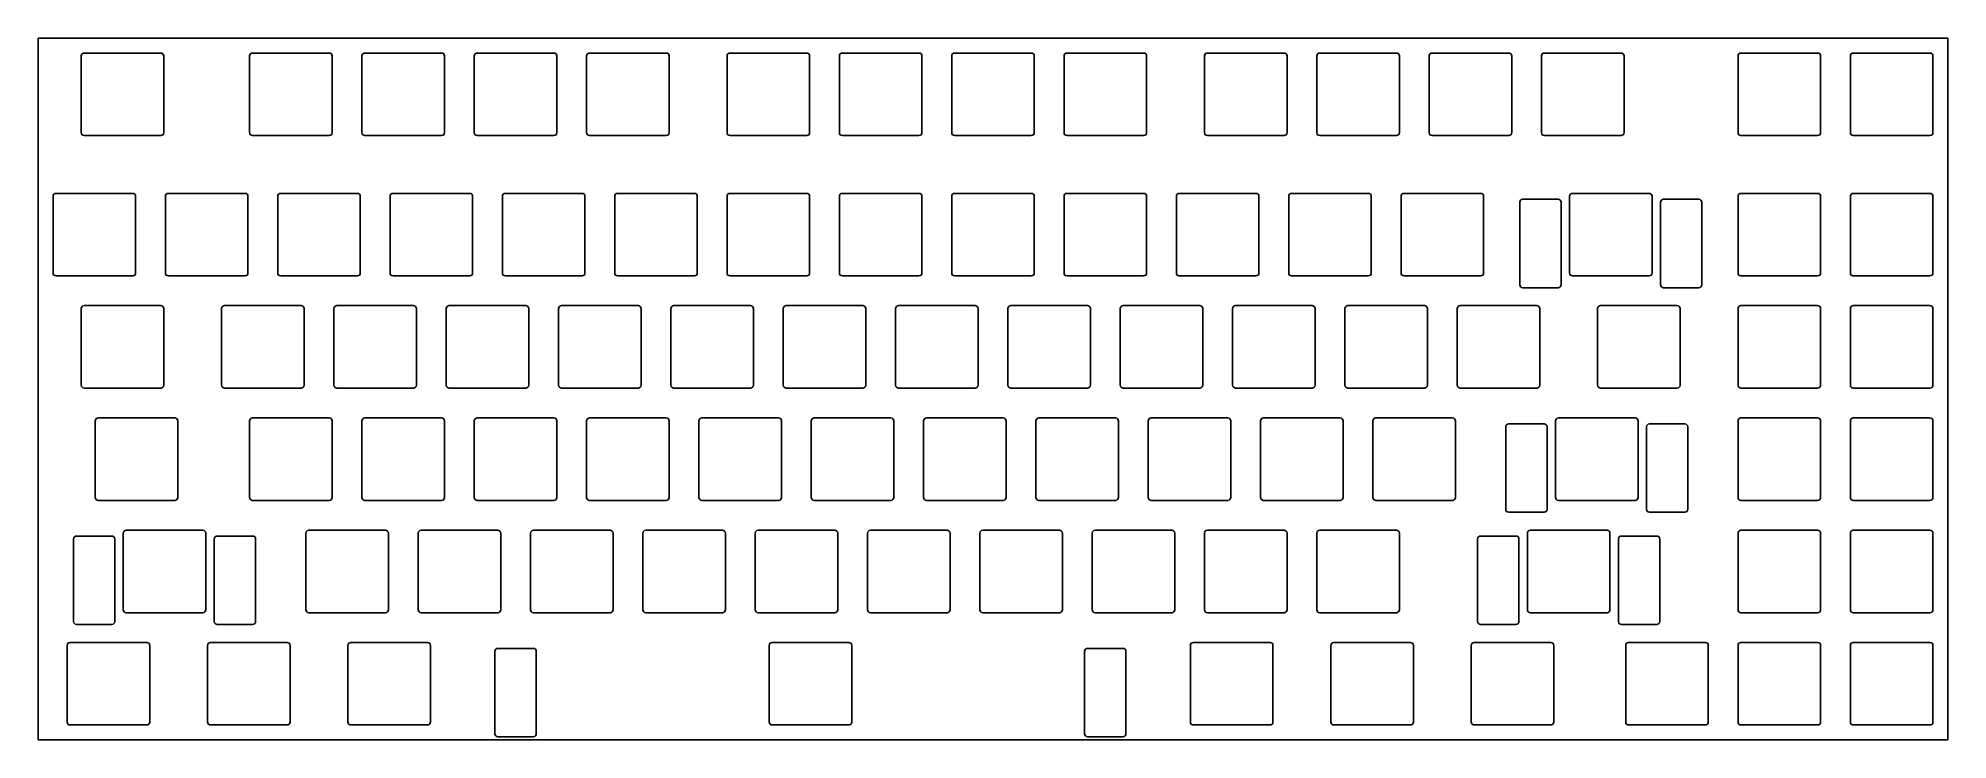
# Model space of a CAD drawing. Header units: millimetres. Extents: x 0 to 324, y -119 to 0.
import ezdxf

# ---------------------------------------------------------------- set-up
doc = ezdxf.new("R2010")
doc.units = ezdxf.units.MM

msp = doc.modelspace()

# ---------------------------------------------------------------- linework, layer by layer
for p, q in [((0, 0), (323.85, 0)), ((0, -119.0625), (0, 0)), ((323.85, -119.0625), (323.85, 0)), ((7.2875, -3.025), (7.2875, -16.025)), ((7.7875, -2.525), (20.7875, -2.525)), ((21.2875, -3.025), (21.2875, -16.025)), ((35.8625, -3.025), (35.8625, -16.025)), ((36.3625, -2.525), (49.3625, -2.525)), ((49.8625, -3.025), (49.8625, -16.025)), ((54.9125, -3.025), (54.9125, -16.025)), ((55.4125, -2.525), (68.4125, -2.525)), ((68.9125, -3.025), (68.9125, -16.025)), ((73.9625, -3.025), (73.9625, -16.025)), ((74.4625, -2.525), (87.4625, -2.525)), ((87.9625, -3.025), (87.9625, -16.025)), ((93.0125, -3.025), (93.0125, -16.025)), ((93.5125, -2.525), (106.5125, -2.525)), ((107.0125, -3.025), (107.0125, -16.025)), ((116.825, -3.025), (116.825, -16.025)), ((117.325, -2.525), (130.325, -2.525)), ((130.825, -3.025), (130.825, -16.025)), ((135.875, -3.025), (135.875, -16.025)), ((136.375, -2.525), (149.375, -2.525)), ((149.875, -3.025), (149.875, -16.025)), ((154.925, -3.025), (154.925, -16.025)), ((155.425, -2.525), (168.425, -2.525)), ((168.925, -3.025), (168.925, -16.025)), ((173.975, -3.025), (173.975, -16.025)), ((174.475, -2.525), (187.475, -2.525)), ((187.975, -3.025), (187.975, -16.025)), ((197.7875, -3.025), (197.7875, -16.025)), ((198.2875, -2.525), (211.2875, -2.525)), ((211.7875, -3.025), (211.7875, -16.025)), ((216.8375, -3.025), (216.8375, -16.025)), ((217.3375, -2.525), (230.3375, -2.525)), ((230.8375, -3.025), (230.8375, -16.025)), ((235.8875, -3.025), (235.8875, -16.025)), ((236.3875, -2.525), (249.3875, -2.525)), ((249.8875, -3.025), (249.8875, -16.025)), ((254.9375, -3.025), (254.9375, -16.025)), ((255.4375, -2.525), (268.4375, -2.525)), ((268.9375, -3.025), (268.9375, -16.025)), ((288.275, -3.025), (288.275, -16.025)), ((288.775, -2.525), (301.775, -2.525)), ((302.275, -3.025), (302.275, -16.025)), ((307.325, -3.025), (307.325, -16.025)), ((307.825, -2.525), (320.825, -2.525)), ((321.325, -3.025), (321.325, -16.025)), ((7.7875, -16.525), (20.7875, -16.525)), ((36.3625, -16.525), (49.3625, -16.525)), ((55.4125, -16.525), (68.4125, -16.525)), ((74.4625, -16.525), (87.4625, -16.525)), ((93.5125, -16.525), (106.5125, -16.525)), ((117.325, -16.525), (130.325, -16.525)), ((136.375, -16.525), (149.375, -16.525)), ((155.425, -16.525), (168.425, -16.525)), ((174.475, -16.525), (187.475, -16.525)), ((198.2875, -16.525), (211.2875, -16.525)), ((217.3375, -16.525), (230.3375, -16.525)), ((236.3875, -16.525), (249.3875, -16.525)), ((255.4375, -16.525), (268.4375, -16.525)), ((288.775, -16.525), (301.775, -16.525)), ((307.825, -16.525), (320.825, -16.525)), ((2.525, -26.8375), (2.525, -39.8375)), ((3.025, -26.3375), (16.025, -26.3375)), ((16.525, -26.8375), (16.525, -39.8375)), ((21.575, -26.8375), (21.575, -39.8375)), ((22.075, -26.3375), (35.075, -26.3375)), ((35.575, -26.8375), (35.575, -39.8375)), ((40.625, -26.8375), (40.625, -39.8375)), ((41.125, -26.3375), (54.125, -26.3375)), ((54.625, -26.8375), (54.625, -39.8375)), ((59.675, -26.8375), (59.675, -39.8375)), ((60.175, -26.3375), (73.175, -26.3375)), ((73.675, -26.8375), (73.675, -39.8375)), ((78.725, -26.8375), (78.725, -39.8375)), ((79.225, -26.3375), (92.225, -26.3375)), ((92.725, -26.8375), (92.725, -39.8375)), ((97.775, -26.8375), (97.775, -39.8375)), ((98.275, -26.3375), (111.275, -26.3375)), ((111.775, -26.8375), (111.775, -39.8375)), ((116.825, -26.8375), (116.825, -39.8375)), ((117.325, -26.3375), (130.325, -26.3375)), ((130.825, -26.8375), (130.825, -39.8375)), ((135.875, -26.8375), (135.875, -39.8375)), ((136.375, -26.3375), (149.375, -26.3375)), ((149.875, -26.8375), (149.875, -39.8375)), ((154.925, -26.8375), (154.925, -39.8375)), ((155.425, -26.3375), (168.425, -26.3375)), ((168.925, -26.8375), (168.925, -39.8375)), ((173.975, -26.8375), (173.975, -39.8375)), ((174.475, -26.3375), (187.475, -26.3375)), ((187.975, -26.8375), (187.975, -39.8375)), ((193.025, -26.8375), (193.025, -39.8375)), ((193.525, -26.3375), (206.525, -26.3375)), ((207.025, -26.8375), (207.025, -39.8375)), ((212.075, -26.8375), (212.075, -39.8375)), ((212.575, -26.3375), (225.575, -26.3375)), ((226.075, -26.8375), (226.075, -39.8375)), ((231.125, -26.8375), (231.125, -39.8375)), ((231.625, -26.3375), (244.625, -26.3375)), ((245.125, -26.8375), (245.125, -39.8375)), ((251.262, -27.8375), (251.262, -41.8375)), ((251.762, -27.3375), (257.762, -27.3375)), ((258.262, -27.8375), (258.262, -41.8375)), ((259.7, -26.8375), (259.7, -39.8375)), ((260.2, -26.3375), (273.2, -26.3375)), ((273.7, -26.8375), (273.7, -39.8375)), ((275.138, -27.8375), (275.138, -41.8375)), ((275.638, -27.3375), (281.638, -27.3375)), ((282.138, -27.8375), (282.138, -41.8375)), ((288.275, -26.8375), (288.275, -39.8375)), ((288.775, -26.3375), (301.775, -26.3375)), ((302.275, -26.8375), (302.275, -39.8375)), ((307.325, -26.8375), (307.325, -39.8375)), ((307.825, -26.3375), (320.825, -26.3375)), ((321.325, -26.8375), (321.325, -39.8375)), ((3.025, -40.3375), (16.025, -40.3375)), ((22.075, -40.3375), (35.075, -40.3375)), ((41.125, -40.3375), (54.125, -40.3375)), ((60.175, -40.3375), (73.175, -40.3375)), ((79.225, -40.3375), (92.225, -40.3375)), ((98.275, -40.3375), (111.275, -40.3375)), ((117.325, -40.3375), (130.325, -40.3375)), ((136.375, -40.3375), (149.375, -40.3375)), ((155.425, -40.3375), (168.425, -40.3375)), ((174.475, -40.3375), (187.475, -40.3375)), ((193.525, -40.3375), (206.525, -40.3375)), ((212.575, -40.3375), (225.575, -40.3375)), ((231.625, -40.3375), (244.625, -40.3375)), ((260.2, -40.3375), (273.2, -40.3375)), ((288.775, -40.3375), (301.775, -40.3375)), ((307.825, -40.3375), (320.825, -40.3375)), ((251.762, -42.3375), (257.762, -42.3375)), ((275.638, -42.3375), (281.638, -42.3375)), ((7.2875, -45.8875), (7.2875, -58.8875)), ((7.7875, -45.3875), (20.7875, -45.3875)), ((21.2875, -45.8875), (21.2875, -58.8875)), ((31.1, -45.8875), (31.1, -58.8875)), ((31.6, -45.3875), (44.6, -45.3875)), ((45.1, -45.8875), (45.1, -58.8875)), ((50.15, -45.8875), (50.15, -58.8875)), ((50.65, -45.3875), (63.65, -45.3875)), ((64.15, -45.8875), (64.15, -58.8875)), ((69.2, -45.8875), (69.2, -58.8875)), ((69.7, -45.3875), (82.7, -45.3875)), ((83.2, -45.8875), (83.2, -58.8875)), ((88.25, -45.8875), (88.25, -58.8875)), ((88.75, -45.3875), (101.75, -45.3875)), ((102.25, -45.8875), (102.25, -58.8875)), ((107.3, -45.8875), (107.3, -58.8875)), ((107.8, -45.3875), (120.8, -45.3875)), ((121.3, -45.8875), (121.3, -58.8875)), ((126.35, -45.8875), (126.35, -58.8875)), ((126.85, -45.3875), (139.85, -45.3875)), ((140.35, -45.8875), (140.35, -58.8875)), ((145.4, -45.8875), (145.4, -58.8875)), ((145.9, -45.3875), (158.9, -45.3875)), ((159.4, -45.8875), (159.4, -58.8875)), ((164.45, -45.8875), (164.45, -58.8875)), ((164.95, -45.3875), (177.95, -45.3875)), ((178.45, -45.8875), (178.45, -58.8875)), ((183.5, -45.8875), (183.5, -58.8875)), ((184, -45.3875), (197, -45.3875)), ((197.5, -45.8875), (197.5, -58.8875)), ((202.55, -45.8875), (202.55, -58.8875)), ((203.05, -45.3875), (216.05, -45.3875)), ((216.55, -45.8875), (216.55, -58.8875)), ((221.6, -45.8875), (221.6, -58.8875)), ((222.1, -45.3875), (235.1, -45.3875)), ((235.6, -45.8875), (235.6, -58.8875)), ((240.65, -45.8875), (240.65, -58.8875)), ((241.15, -45.3875), (254.15, -45.3875)), ((254.65, -45.8875), (254.65, -58.8875)), ((264.4625, -45.8875), (264.4625, -58.8875)), ((264.9625, -45.3875), (277.9625, -45.3875)), ((278.4625, -45.8875), (278.4625, -58.8875)), ((288.275, -45.8875), (288.275, -58.8875)), ((288.775, -45.3875), (301.775, -45.3875)), ((302.275, -45.8875), (302.275, -58.8875)), ((307.325, -45.8875), (307.325, -58.8875)), ((307.825, -45.3875), (320.825, -45.3875)), ((321.325, -45.8875), (321.325, -58.8875)), ((7.7875, -59.3875), (20.7875, -59.3875)), ((31.6, -59.3875), (44.6, -59.3875)), ((50.65, -59.3875), (63.65, -59.3875)), ((69.7, -59.3875), (82.7, -59.3875)), ((88.75, -59.3875), (101.75, -59.3875)), ((107.8, -59.3875), (120.8, -59.3875)), ((126.85, -59.3875), (139.85, -59.3875)), ((145.9, -59.3875), (158.9, -59.3875)), ((164.95, -59.3875), (177.95, -59.3875)), ((184, -59.3875), (197, -59.3875)), ((203.05, -59.3875), (216.05, -59.3875)), ((222.1, -59.3875), (235.1, -59.3875)), ((241.15, -59.3875), (254.15, -59.3875)), ((264.9625, -59.3875), (277.9625, -59.3875)), ((288.775, -59.3875), (301.775, -59.3875)), ((307.825, -59.3875), (320.825, -59.3875)), ((10.16875, -64.4375), (23.16875, -64.4375)), ((36.3625, -64.4375), (49.3625, -64.4375)), ((55.4125, -64.4375), (68.4125, -64.4375)), ((74.4625, -64.4375), (87.4625, -64.4375)), ((93.5125, -64.4375), (106.5125, -64.4375)), ((112.5625, -64.4375), (125.5625, -64.4375)), ((131.6125, -64.4375), (144.6125, -64.4375)), ((150.6625, -64.4375), (163.6625, -64.4375)), ((169.7125, -64.4375), (182.7125, -64.4375)), ((188.7625, -64.4375), (201.7625, -64.4375)), ((207.8125, -64.4375), (220.8125, -64.4375)), ((226.8625, -64.4375), (239.8625, -64.4375)), ((257.81875, -64.4375), (270.81875, -64.4375)), ((288.775, -64.4375), (301.775, -64.4375)), ((307.825, -64.4375), (320.825, -64.4375)), ((9.66875, -64.9375), (9.66875, -77.9375)), ((23.66875, -64.9375), (23.66875, -77.9375)), ((35.8625, -64.9375), (35.8625, -77.9375)), ((49.8625, -64.9375), (49.8625, -77.9375)), ((54.9125, -64.9375), (54.9125, -77.9375)), ((68.9125, -64.9375), (68.9125, -77.9375)), ((73.9625, -64.9375), (73.9625, -77.9375)), ((87.9625, -64.9375), (87.9625, -77.9375)), ((93.0125, -64.9375), (93.0125, -77.9375)), ((107.0125, -64.9375), (107.0125, -77.9375)), ((112.0625, -64.9375), (112.0625, -77.9375)), ((126.0625, -64.9375), (126.0625, -77.9375)), ((131.1125, -64.9375), (131.1125, -77.9375)), ((145.1125, -64.9375), (145.1125, -77.9375)), ((150.1625, -64.9375), (150.1625, -77.9375)), ((164.1625, -64.9375), (164.1625, -77.9375)), ((169.2125, -64.9375), (169.2125, -77.9375)), ((183.2125, -64.9375), (183.2125, -77.9375)), ((188.2625, -64.9375), (188.2625, -77.9375)), ((202.2625, -64.9375), (202.2625, -77.9375)), ((207.3125, -64.9375), (207.3125, -77.9375)), ((221.3125, -64.9375), (221.3125, -77.9375)), ((226.3625, -64.9375), (226.3625, -77.9375)), ((240.3625, -64.9375), (240.3625, -77.9375)), ((248.88075, -65.9375), (248.88075, -79.9375)), ((249.38075, -65.4375), (255.38075, -65.4375)), ((255.88075, -65.9375), (255.88075, -79.9375)), ((257.31875, -64.9375), (257.31875, -77.9375)), ((271.31875, -64.9375), (271.31875, -77.9375)), ((272.75675, -65.9375), (272.75675, -79.9375)), ((273.25675, -65.4375), (279.25675, -65.4375)), ((279.75675, -65.9375), (279.75675, -79.9375)), ((288.275, -64.9375), (288.275, -77.9375)), ((302.275, -64.9375), (302.275, -77.9375)), ((307.325, -64.9375), (307.325, -77.9375)), ((321.325, -64.9375), (321.325, -77.9375)), ((10.16875, -78.4375), (23.16875, -78.4375)), ((36.3625, -78.4375), (49.3625, -78.4375)), ((55.4125, -78.4375), (68.4125, -78.4375)), ((74.4625, -78.4375), (87.4625, -78.4375)), ((93.5125, -78.4375), (106.5125, -78.4375)), ((112.5625, -78.4375), (125.5625, -78.4375)), ((131.6125, -78.4375), (144.6125, -78.4375)), ((150.6625, -78.4375), (163.6625, -78.4375)), ((169.7125, -78.4375), (182.7125, -78.4375)), ((188.7625, -78.4375), (201.7625, -78.4375)), ((207.8125, -78.4375), (220.8125, -78.4375)), ((226.8625, -78.4375), (239.8625, -78.4375)), ((249.38075, -80.4375), (255.38075, -80.4375)), ((257.81875, -78.4375), (270.81875, -78.4375)), ((273.25675, -80.4375), (279.25675, -80.4375)), ((288.775, -78.4375), (301.775, -78.4375)), ((307.825, -78.4375), (320.825, -78.4375)), ((14.43125, -83.9875), (14.43125, -96.9875)), ((14.93125, -83.4875), (27.93125, -83.4875)), ((28.43125, -83.9875), (28.43125, -96.9875)), ((45.3875, -83.9875), (45.3875, -96.9875)), ((45.8875, -83.4875), (58.8875, -83.4875)), ((59.3875, -83.9875), (59.3875, -96.9875)), ((64.4375, -83.9875), (64.4375, -96.9875)), ((64.9375, -83.4875), (77.9375, -83.4875)), ((78.4375, -83.9875), (78.4375, -96.9875)), ((83.4875, -83.9875), (83.4875, -96.9875)), ((83.9875, -83.4875), (96.9875, -83.4875)), ((97.4875, -83.9875), (97.4875, -96.9875)), ((102.5375, -83.9875), (102.5375, -96.9875)), ((103.0375, -83.4875), (116.0375, -83.4875)), ((116.5375, -83.9875), (116.5375, -96.9875)), ((121.5875, -83.9875), (121.5875, -96.9875)), ((122.0875, -83.4875), (135.0875, -83.4875)), ((135.5875, -83.9875), (135.5875, -96.9875)), ((140.6375, -83.9875), (140.6375, -96.9875)), ((141.1375, -83.4875), (154.1375, -83.4875)), ((154.6375, -83.9875), (154.6375, -96.9875)), ((159.6875, -83.9875), (159.6875, -96.9875)), ((160.1875, -83.4875), (173.1875, -83.4875)), ((173.6875, -83.9875), (173.6875, -96.9875)), ((178.7375, -83.9875), (178.7375, -96.9875)), ((179.2375, -83.4875), (192.2375, -83.4875)), ((192.7375, -83.9875), (192.7375, -96.9875)), ((197.7875, -83.9875), (197.7875, -96.9875)), ((198.2875, -83.4875), (211.2875, -83.4875)), ((211.7875, -83.9875), (211.7875, -96.9875)), ((216.8375, -83.9875), (216.8375, -96.9875)), ((217.3375, -83.4875), (230.3375, -83.4875)), ((230.8375, -83.9875), (230.8375, -96.9875)), ((252.55625, -83.9875), (252.55625, -96.9875)), ((253.05625, -83.4875), (266.05625, -83.4875)), ((266.55625, -83.9875), (266.55625, -96.9875)), ((288.275, -83.9875), (288.275, -96.9875)), ((288.775, -83.4875), (301.775, -83.4875)), ((302.275, -83.9875), (302.275, -96.9875)), ((307.325, -83.9875), (307.325, -96.9875)), ((307.825, -83.4875), (320.825, -83.4875)), ((321.325, -83.9875), (321.325, -96.9875)), ((5.99325, -84.9875), (5.99325, -98.9875)), ((6.49325, -84.4875), (12.49325, -84.4875)), ((12.99325, -84.9875), (12.99325, -98.9875)), ((29.86925, -84.9875), (29.86925, -98.9875)), ((30.36925, -84.4875), (36.36925, -84.4875)), ((36.86925, -84.9875), (36.86925, -98.9875)), ((244.11825, -84.9875), (244.11825, -98.9875)), ((244.61825, -84.4875), (250.61825, -84.4875)), ((251.11825, -84.9875), (251.11825, -98.9875)), ((267.99425, -84.9875), (267.99425, -98.9875)), ((268.49425, -84.4875), (274.49425, -84.4875)), ((274.99425, -84.9875), (274.99425, -98.9875)), ((6.49325, -99.4875), (12.49325, -99.4875)), ((14.93125, -97.4875), (27.93125, -97.4875)), ((30.36925, -99.4875), (36.36925, -99.4875)), ((45.8875, -97.4875), (58.8875, -97.4875)), ((64.9375, -97.4875), (77.9375, -97.4875)), ((83.9875, -97.4875), (96.9875, -97.4875)), ((103.0375, -97.4875), (116.0375, -97.4875)), ((122.0875, -97.4875), (135.0875, -97.4875)), ((141.1375, -97.4875), (154.1375, -97.4875)), ((160.1875, -97.4875), (173.1875, -97.4875)), ((179.2375, -97.4875), (192.2375, -97.4875)), ((198.2875, -97.4875), (211.2875, -97.4875)), ((217.3375, -97.4875), (230.3375, -97.4875)), ((244.61825, -99.4875), (250.61825, -99.4875)), ((253.05625, -97.4875), (266.05625, -97.4875)), ((268.49425, -99.4875), (274.49425, -99.4875)), ((288.775, -97.4875), (301.775, -97.4875)), ((307.825, -97.4875), (320.825, -97.4875)), ((4.90625, -103.0375), (4.90625, -116.0375)), ((5.40625, -102.5375), (18.40625, -102.5375)), ((18.90625, -103.0375), (18.90625, -116.0375)), ((28.71875, -103.0375), (28.71875, -116.0375)), ((29.21875, -102.5375), (42.21875, -102.5375)), ((42.71875, -103.0375), (42.71875, -116.0375)), ((52.53125, -103.0375), (52.53125, -116.0375)), ((53.03125, -102.5375), (66.03125, -102.5375)), ((66.53125, -103.0375), (66.53125, -116.0375)), ((77.96875, -103.5375), (83.96875, -103.5375)), ((123.96875, -103.0375), (123.96875, -116.0375)), ((124.46875, -102.5375), (137.46875, -102.5375)), ((137.96875, -103.0375), (137.96875, -116.0375)), ((177.96875, -103.5375), (183.96875, -103.5375)), ((195.40625, -103.0375), (195.40625, -116.0375)), ((195.90625, -102.5375), (208.90625, -102.5375)), ((209.40625, -103.0375), (209.40625, -116.0375)), ((219.21875, -103.0375), (219.21875, -116.0375)), ((219.71875, -102.5375), (232.71875, -102.5375)), ((233.21875, -103.0375), (233.21875, -116.0375)), ((243.03125, -103.0375), (243.03125, -116.0375)), ((243.53125, -102.5375), (256.53125, -102.5375)), ((257.03125, -103.0375), (257.03125, -116.0375)), ((269.225, -103.0375), (269.225, -116.0375)), ((269.725, -102.5375), (282.725, -102.5375)), ((283.225, -103.0375), (283.225, -116.0375)), ((288.275, -103.0375), (288.275, -116.0375)), ((288.775, -102.5375), (301.775, -102.5375)), ((302.275, -103.0375), (302.275, -116.0375)), ((307.325, -103.0375), (307.325, -116.0375)), ((307.825, -102.5375), (320.825, -102.5375)), ((321.325, -103.0375), (321.325, -116.0375)), ((77.46875, -104.0375), (77.46875, -118.0375)), ((84.46875, -104.0375), (84.46875, -118.0375)), ((177.46875, -104.0375), (177.46875, -118.0375)), ((184.46875, -104.0375), (184.46875, -118.0375)), ((5.40625, -116.5375), (18.40625, -116.5375)), ((29.21875, -116.5375), (42.21875, -116.5375)), ((53.03125, -116.5375), (66.03125, -116.5375)), ((124.46875, -116.5375), (137.46875, -116.5375)), ((195.90625, -116.5375), (208.90625, -116.5375)), ((219.71875, -116.5375), (232.71875, -116.5375)), ((243.53125, -116.5375), (256.53125, -116.5375)), ((269.725, -116.5375), (282.725, -116.5375)), ((288.775, -116.5375), (301.775, -116.5375)), ((307.825, -116.5375), (320.825, -116.5375)), ((0, -119.0625), (323.85, -119.0625)), ((77.96875, -118.5375), (83.96875, -118.5375)), ((177.96875, -118.5375), (183.96875, -118.5375))]:
    msp.add_line(p, q)
for centre, start, end in [((7.7875, -3.025), 90, 180), ((20.7875, -3.025), 0, 90), ((36.3625, -3.025), 90, 180), ((49.3625, -3.025), 0, 90), ((55.4125, -3.025), 90, 180), ((68.4125, -3.025), 0, 90), ((74.4625, -3.025), 90, 180), ((87.4625, -3.025), 0, 90), ((93.5125, -3.025), 90, 180), ((106.5125, -3.025), 0, 90), ((117.325, -3.025), 90, 180), ((130.325, -3.025), 0, 90), ((136.375, -3.025), 90, 180), ((149.375, -3.025), 0, 90), ((155.425, -3.025), 90, 180), ((168.425, -3.025), 0, 90), ((174.475, -3.025), 90, 180), ((187.475, -3.025), 0, 90), ((198.2875, -3.025), 90, 180), ((211.2875, -3.025), 0, 90), ((217.3375, -3.025), 90, 180), ((230.3375, -3.025), 0, 90), ((236.3875, -3.025), 90, 180), ((249.3875, -3.025), 0, 90), ((255.4375, -3.025), 90, 180), ((268.4375, -3.025), 0, 90), ((288.775, -3.025), 90, 180), ((301.775, -3.025), 0, 90), ((307.825, -3.025), 90, 180), ((320.825, -3.025), 0, 90), ((7.7875, -16.025), 180, 270), ((20.7875, -16.025), 270, 0), ((36.3625, -16.025), 180, 270), ((49.3625, -16.025), 270, 0), ((55.4125, -16.025), 180, 270), ((68.4125, -16.025), 270, 0), ((74.4625, -16.025), 180, 270), ((87.4625, -16.025), 270, 0), ((93.5125, -16.025), 180, 270), ((106.5125, -16.025), 270, 0), ((117.325, -16.025), 180, 270), ((130.325, -16.025), 270, 0), ((136.375, -16.025), 180, 270), ((149.375, -16.025), 270, 0), ((155.425, -16.025), 180, 270), ((168.425, -16.025), 270, 0), ((174.475, -16.025), 180, 270), ((187.475, -16.025), 270, 0), ((198.2875, -16.025), 180, 270), ((211.2875, -16.025), 270, 0), ((217.3375, -16.025), 180, 270), ((230.3375, -16.025), 270, 0), ((236.3875, -16.025), 180, 270), ((249.3875, -16.025), 270, 0), ((255.4375, -16.025), 180, 270), ((268.4375, -16.025), 270, 0), ((288.775, -16.025), 180, 270), ((301.775, -16.025), 270, 0), ((307.825, -16.025), 180, 270), ((320.825, -16.025), 270, 0), ((3.025, -26.8375), 90, 180), ((16.025, -26.8375), 0, 90), ((22.075, -26.8375), 90, 180), ((35.075, -26.8375), 0, 90), ((41.125, -26.8375), 90, 180), ((54.125, -26.8375), 0, 90), ((60.175, -26.8375), 90, 180), ((73.175, -26.8375), 0, 90), ((79.225, -26.8375), 90, 180), ((92.225, -26.8375), 0, 90), ((98.275, -26.8375), 90, 180), ((111.275, -26.8375), 0, 90), ((117.325, -26.8375), 90, 180), ((130.325, -26.8375), 0, 90), ((136.375, -26.8375), 90, 180), ((149.375, -26.8375), 0, 90), ((155.425, -26.8375), 90, 180), ((168.425, -26.8375), 0, 90), ((174.475, -26.8375), 90, 180), ((187.475, -26.8375), 0, 90), ((193.525, -26.8375), 90, 180), ((206.525, -26.8375), 0, 90), ((212.575, -26.8375), 90, 180), ((225.575, -26.8375), 0, 90), ((231.625, -26.8375), 90, 180), ((244.625, -26.8375), 0, 90), ((251.762, -27.8375), 90, 180), ((257.762, -27.8375), 0, 90), ((260.2, -26.8375), 90, 180), ((273.2, -26.8375), 0, 90), ((275.638, -27.8375), 90, 180), ((281.638, -27.8375), 0, 90), ((288.775, -26.8375), 90, 180), ((301.775, -26.8375), 0, 90), ((307.825, -26.8375), 90, 180), ((320.825, -26.8375), 0, 90), ((3.025, -39.8375), 180, 270), ((16.025, -39.8375), 270, 0), ((22.075, -39.8375), 180, 270), ((35.075, -39.8375), 270, 0), ((41.125, -39.8375), 180, 270), ((54.125, -39.8375), 270, 0), ((60.175, -39.8375), 180, 270), ((73.175, -39.8375), 270, 0), ((79.225, -39.8375), 180, 270), ((92.225, -39.8375), 270, 0), ((98.275, -39.8375), 180, 270), ((111.275, -39.8375), 270, 0), ((117.325, -39.8375), 180, 270), ((130.325, -39.8375), 270, 0), ((136.375, -39.8375), 180, 270), ((149.375, -39.8375), 270, 0), ((155.425, -39.8375), 180, 270), ((168.425, -39.8375), 270, 0), ((174.475, -39.8375), 180, 270), ((187.475, -39.8375), 270, 0), ((193.525, -39.8375), 180, 270), ((206.525, -39.8375), 270, 0), ((212.575, -39.8375), 180, 270), ((225.575, -39.8375), 270, 0), ((231.625, -39.8375), 180, 270), ((244.625, -39.8375), 270, 0), ((251.762, -41.8375), 180, 270), ((257.762, -41.8375), 270, 0), ((260.2, -39.8375), 180, 270), ((273.2, -39.8375), 270, 0), ((275.638, -41.8375), 180, 270), ((281.638, -41.8375), 270, 0), ((288.775, -39.8375), 180, 270), ((301.775, -39.8375), 270, 0), ((307.825, -39.8375), 180, 270), ((320.825, -39.8375), 270, 0), ((7.7875, -45.8875), 90, 180), ((20.7875, -45.8875), 0, 90), ((31.6, -45.8875), 90, 180), ((44.6, -45.8875), 0, 90), ((50.65, -45.8875), 90, 180), ((63.65, -45.8875), 0, 90), ((69.7, -45.8875), 90, 180), ((82.7, -45.8875), 0, 90), ((88.75, -45.8875), 90, 180), ((101.75, -45.8875), 0, 90), ((107.8, -45.8875), 90, 180), ((120.8, -45.8875), 0, 90), ((126.85, -45.8875), 90, 180), ((139.85, -45.8875), 0, 90), ((145.9, -45.8875), 90, 180), ((158.9, -45.8875), 0, 90), ((164.95, -45.8875), 90, 180), ((177.95, -45.8875), 0, 90), ((184, -45.8875), 90, 180), ((197, -45.8875), 0, 90), ((203.05, -45.8875), 90, 180), ((216.05, -45.8875), 0, 90), ((222.1, -45.8875), 90, 180), ((235.1, -45.8875), 0, 90), ((241.15, -45.8875), 90, 180), ((254.15, -45.8875), 0, 90), ((264.9625, -45.8875), 90, 180), ((277.9625, -45.8875), 0, 90), ((288.775, -45.8875), 90, 180), ((301.775, -45.8875), 0, 90), ((307.825, -45.8875), 90, 180), ((320.825, -45.8875), 0, 90), ((7.7875, -58.8875), 180, 270), ((20.7875, -58.8875), 270, 0), ((31.6, -58.8875), 180, 270), ((44.6, -58.8875), 270, 0), ((50.65, -58.8875), 180, 270), ((63.65, -58.8875), 270, 0), ((69.7, -58.8875), 180, 270), ((82.7, -58.8875), 270, 0), ((88.75, -58.8875), 180, 270), ((101.75, -58.8875), 270, 0), ((107.8, -58.8875), 180, 270), ((120.8, -58.8875), 270, 0), ((126.85, -58.8875), 180, 270), ((139.85, -58.8875), 270, 0), ((145.9, -58.8875), 180, 270), ((158.9, -58.8875), 270, 0), ((164.95, -58.8875), 180, 270), ((177.95, -58.8875), 270, 0), ((184, -58.8875), 180, 270), ((197, -58.8875), 270, 0), ((203.05, -58.8875), 180, 270), ((216.05, -58.8875), 270, 0), ((222.1, -58.8875), 180, 270), ((235.1, -58.8875), 270, 0), ((241.15, -58.8875), 180, 270), ((254.15, -58.8875), 270, 0), ((264.9625, -58.8875), 180, 270), ((277.9625, -58.8875), 270, 0), ((288.775, -58.8875), 180, 270), ((301.775, -58.8875), 270, 0), ((307.825, -58.8875), 180, 270), ((320.825, -58.8875), 270, 0), ((10.16875, -64.9375), 90, 180), ((23.16875, -64.9375), 0, 90), ((36.3625, -64.9375), 90, 180), ((49.3625, -64.9375), 0, 90), ((55.4125, -64.9375), 90, 180), ((68.4125, -64.9375), 0, 90), ((74.4625, -64.9375), 90, 180), ((87.4625, -64.9375), 0, 90), ((93.5125, -64.9375), 90, 180), ((106.5125, -64.9375), 0, 90), ((112.5625, -64.9375), 90, 180), ((125.5625, -64.9375), 0, 90), ((131.6125, -64.9375), 90, 180), ((144.6125, -64.9375), 0, 90), ((150.6625, -64.9375), 90, 180), ((163.6625, -64.9375), 0, 90), ((169.7125, -64.9375), 90, 180), ((182.7125, -64.9375), 0, 90), ((188.7625, -64.9375), 90, 180), ((201.7625, -64.9375), 0, 90), ((207.8125, -64.9375), 90, 180), ((220.8125, -64.9375), 0, 90), ((226.8625, -64.9375), 90, 180), ((239.8625, -64.9375), 0, 90), ((257.81875, -64.9375), 90, 180), ((270.81875, -64.9375), 0, 90), ((288.775, -64.9375), 90, 180), ((301.775, -64.9375), 0, 90), ((307.825, -64.9375), 90, 180), ((320.825, -64.9375), 0, 90), ((249.38075, -65.9375), 90, 180), ((255.38075, -65.9375), 0, 90), ((273.25675, -65.9375), 90, 180), ((279.25675, -65.9375), 0, 90), ((10.16875, -77.9375), 180, 270), ((23.16875, -77.9375), 270, 0), ((36.3625, -77.9375), 180, 270), ((49.3625, -77.9375), 270, 0), ((55.4125, -77.9375), 180, 270), ((68.4125, -77.9375), 270, 0), ((74.4625, -77.9375), 180, 270), ((87.4625, -77.9375), 270, 0), ((93.5125, -77.9375), 180, 270), ((106.5125, -77.9375), 270, 0), ((112.5625, -77.9375), 180, 270), ((125.5625, -77.9375), 270, 0), ((131.6125, -77.9375), 180, 270), ((144.6125, -77.9375), 270, 0), ((150.6625, -77.9375), 180, 270), ((163.6625, -77.9375), 270, 0), ((169.7125, -77.9375), 180, 270), ((182.7125, -77.9375), 270, 0), ((188.7625, -77.9375), 180, 270), ((201.7625, -77.9375), 270, 0), ((207.8125, -77.9375), 180, 270), ((220.8125, -77.9375), 270, 0), ((226.8625, -77.9375), 180, 270), ((239.8625, -77.9375), 270, 0), ((249.38075, -79.9375), 180, 270), ((255.38075, -79.9375), 270, 0), ((257.81875, -77.9375), 180, 270), ((270.81875, -77.9375), 270, 0), ((273.25675, -79.9375), 180, 270), ((279.25675, -79.9375), 270, 0), ((288.775, -77.9375), 180, 270), ((301.775, -77.9375), 270, 0), ((307.825, -77.9375), 180, 270), ((320.825, -77.9375), 270, 0), ((14.93125, -83.9875), 90, 180), ((27.93125, -83.9875), 0, 90), ((45.8875, -83.9875), 90, 180), ((58.8875, -83.9875), 0, 90), ((64.9375, -83.9875), 90, 180), ((77.9375, -83.9875), 0, 90), ((83.9875, -83.9875), 90, 180), ((96.9875, -83.9875), 0, 90), ((103.0375, -83.9875), 90, 180), ((116.0375, -83.9875), 0, 90), ((122.0875, -83.9875), 90, 180), ((135.0875, -83.9875), 0, 90), ((141.1375, -83.9875), 90, 180), ((154.1375, -83.9875), 0, 90), ((160.1875, -83.9875), 90, 180), ((173.1875, -83.9875), 0, 90), ((179.2375, -83.9875), 90, 180), ((192.2375, -83.9875), 0, 90), ((198.2875, -83.9875), 90, 180), ((211.2875, -83.9875), 0, 90), ((217.3375, -83.9875), 90, 180), ((230.3375, -83.9875), 0, 90), ((253.05625, -83.9875), 90, 180), ((266.05625, -83.9875), 0, 90), ((288.775, -83.9875), 90, 180), ((301.775, -83.9875), 0, 90), ((307.825, -83.9875), 90, 180), ((320.825, -83.9875), 0, 90), ((6.49325, -84.9875), 90, 180), ((12.49325, -84.9875), 0, 90), ((30.36925, -84.9875), 90, 180), ((36.36925, -84.9875), 0, 90), ((244.61825, -84.9875), 90, 180), ((250.61825, -84.9875), 0, 90), ((268.49425, -84.9875), 90, 180), ((274.49425, -84.9875), 0, 90), ((14.93125, -96.9875), 180, 270), ((27.93125, -96.9875), 270, 0), ((45.8875, -96.9875), 180, 270), ((58.8875, -96.9875), 270, 0), ((64.9375, -96.9875), 180, 270), ((77.9375, -96.9875), 270, 0), ((83.9875, -96.9875), 180, 270), ((96.9875, -96.9875), 270, 0), ((103.0375, -96.9875), 180, 270), ((116.0375, -96.9875), 270, 0), ((122.0875, -96.9875), 180, 270), ((135.0875, -96.9875), 270, 0), ((141.1375, -96.9875), 180, 270), ((154.1375, -96.9875), 270, 0), ((160.1875, -96.9875), 180, 270), ((173.1875, -96.9875), 270, 0), ((179.2375, -96.9875), 180, 270), ((192.2375, -96.9875), 270, 0), ((198.2875, -96.9875), 180, 270), ((211.2875, -96.9875), 270, 0), ((217.3375, -96.9875), 180, 270), ((230.3375, -96.9875), 270, 0), ((253.05625, -96.9875), 180, 270), ((266.05625, -96.9875), 270, 0), ((288.775, -96.9875), 180, 270), ((301.775, -96.9875), 270, 0), ((307.825, -96.9875), 180, 270), ((320.825, -96.9875), 270, 0), ((6.49325, -98.9875), 180, 270), ((12.49325, -98.9875), 270, 0), ((30.36925, -98.9875), 180, 270), ((36.36925, -98.9875), 270, 0), ((244.61825, -98.9875), 180, 270), ((250.61825, -98.9875), 270, 0), ((268.49425, -98.9875), 180, 270), ((274.49425, -98.9875), 270, 0), ((5.40625, -103.0375), 90, 180), ((18.40625, -103.0375), 0, 90), ((29.21875, -103.0375), 90, 180), ((42.21875, -103.0375), 0, 90), ((53.03125, -103.0375), 90, 180), ((66.03125, -103.0375), 0, 90), ((77.96875, -104.0375), 90, 180), ((83.96875, -104.0375), 0, 90), ((124.46875, -103.0375), 90, 180), ((137.46875, -103.0375), 0, 90), ((177.96875, -104.0375), 90, 180), ((183.96875, -104.0375), 0, 90), ((195.90625, -103.0375), 90, 180), ((208.90625, -103.0375), 0, 90), ((219.71875, -103.0375), 90, 180), ((232.71875, -103.0375), 0, 90), ((243.53125, -103.0375), 90, 180), ((256.53125, -103.0375), 0, 90), ((269.725, -103.0375), 90, 180), ((282.725, -103.0375), 0, 90), ((288.775, -103.0375), 90, 180), ((301.775, -103.0375), 0, 90), ((307.825, -103.0375), 90, 180), ((320.825, -103.0375), 0, 90), ((5.40625, -116.0375), 180, 270), ((18.40625, -116.0375), 270, 0), ((29.21875, -116.0375), 180, 270), ((42.21875, -116.0375), 270, 0), ((53.03125, -116.0375), 180, 270), ((66.03125, -116.0375), 270, 0), ((124.46875, -116.0375), 180, 270), ((137.46875, -116.0375), 270, 0), ((195.90625, -116.0375), 180, 270), ((208.90625, -116.0375), 270, 0), ((219.71875, -116.0375), 180, 270), ((232.71875, -116.0375), 270, 0), ((243.53125, -116.0375), 180, 270), ((256.53125, -116.0375), 270, 0), ((269.725, -116.0375), 180, 270), ((282.725, -116.0375), 270, 0), ((288.775, -116.0375), 180, 270), ((301.775, -116.0375), 270, 0), ((307.825, -116.0375), 180, 270), ((320.825, -116.0375), 270, 0), ((77.96875, -118.0375), 180, 270), ((83.96875, -118.0375), 270, 0), ((177.96875, -118.0375), 180, 270), ((183.96875, -118.0375), 270, 0)]:
    msp.add_arc(centre, 0.5, start, end)

doc.saveas('drawing.dxf')
